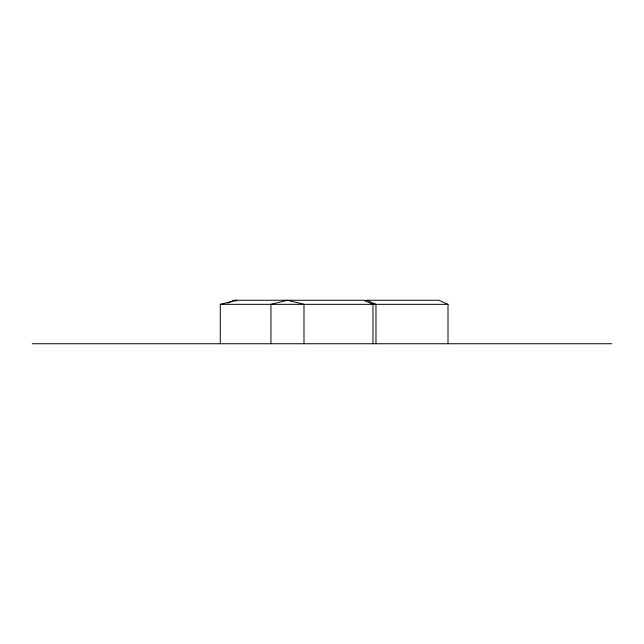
<?xml version="1.0" encoding="UTF-8"?>
<svg xmlns="http://www.w3.org/2000/svg" width="644" height="644" viewBox="0 0 644 644"><rect width="100%" height="100%" fill="white"/><g stroke="black" fill="none" stroke-linecap="round" stroke-linejoin="round"><path stroke-width="0.97" d="M227.71 303.115L234.142 300.257L363.796 300.257L372.981 304.338L372.981 343.743M365.293 300.925L366.79 300.257L438.822 300.257L448.007 304.338L448.007 343.743M220.288 343.743L220.288 304.338L236.807 300.257M220.288 304.338L448.007 304.338M32.2 343.743L611.8 343.743M366.79 300.257L375.975 304.338L375.975 343.743M234.142 300.257L235.978 301.078M303.984 343.743L303.984 304.338L287.457 300.257L270.939 304.338L270.939 343.743"/></g></svg>
